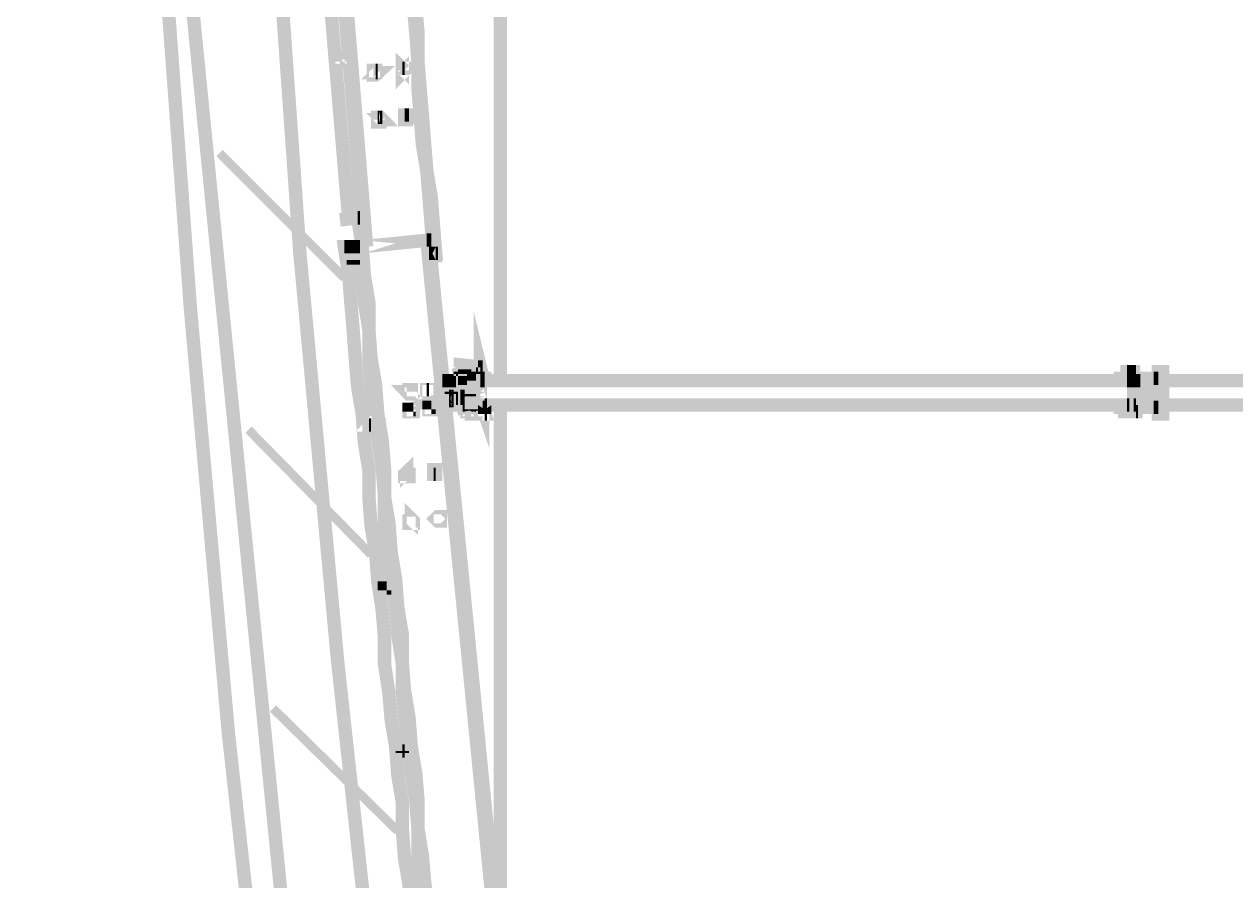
# Model space of a CAD drawing. Extents: x 0.1 to 11.6, y 0.3 to 16.2.
# Drawn here: x 7.911 to 8.816, y 10.436 to 11.076 of the extents above; entities that cross this region are included whole.
import ezdxf

# ---------------------------------------------------------------- set-up
doc = ezdxf.new("R2010")
doc.units = 0
doc.header["$MEASUREMENT"] = 0

msp = doc.modelspace()

# ---------------------------------------------------------------- linework, layer by layer
at = {"color": 0}
for points, const_width in [([(8.19, 14.6667), (8.14165, 14.3533), (8.09831, 14.0367), (8.06332, 13.7217), (8.035, 13.405), (8.01167, 13.0883), (7.99501, 12.77), (7.98503, 12.4517), (7.98167, 12.1334), (7.98503, 11.8167), (7.99501, 11.4983), (8.01167, 11.18), (8.035, 10.8633), (8.06332, 10.5467), (8.09831, 10.23), (8.14165, 9.91499), (8.19, 9.60167)], 0.01), ([(8.87668, 9.57167), (8.97499, 9.57167), (8.99501, 9.59169), (8.99501, 9.595), (8.99501, 9.59831), (8.99501, 9.60499), (8.99501, 9.61165), (8.99501, 9.62001), (8.99501, 9.62999), (8.99501, 9.64333), (8.99501, 9.68668), (8.26665, 9.68668), (8.22, 9.99001), (8.17833, 10.295), (8.14501, 10.6), (8.11664, 10.9067), (8.095, 11.2133), (8.07835, 11.52), (8.06999, 11.8267), (8.06668, 12.1334), (8.06999, 12.4417), (8.07835, 12.7483)], 0.01), ([(8.08333, 11.7584), (8.15332, 10.93)], 0.01), ([(8.095, 11.7584), (8.16499, 10.91)], 0.01), ([(8.16667, 10.91), (8.13167, 11.335), (8.09668, 11.7584)], 0.01), ([(7.75499, 11.7383), (7.97168, 11.7383), (8.19, 9.55165), (8.79497, 9.55165)], 0.01), ([(8.26665, 10.81), (8.26665, 10.85), (8.26665, 10.9083), (8.26665, 10.965), (8.26665, 11.0233), (8.26665, 11.0833), (8.26665, 11.1433), (8.26665, 11.1567)], 0.01), ([(8.20167, 11.09), (8.20335, 11.07), (8.20503, 11.0483), (8.20503, 11.0283), (8.20665, 11.0084), (8.20833, 10.9867), (8.21164, 10.9667), (8.21332, 10.9467), (8.215, 10.925), (8.21669, 10.905), (8.21832, 10.905), (8.21669, 10.925), (8.215, 10.9467), (8.21164, 10.9667), (8.21001, 10.9867), (8.20833, 11.0084), (8.20665, 11.0283), (8.20503, 11.0483), (8.20503, 11.07), (8.20335, 11.09)], 0.01), ([(8.20335, 11.09), (8.20503, 11.07), (8.20503, 11.0483), (8.20665, 11.0283), (8.20833, 11.0084), (8.21001, 10.9867), (8.21164, 10.9667), (8.215, 10.9467), (8.21669, 10.925), (8.21832, 10.905), (8.21832, 10.9033), (8.21669, 10.9033), (8.21669, 10.905)], 0.01), ([(8.14833, 11.0483), (8.14833, 11.05), (8.14833, 11.0517), (8.14665, 11.0517), (8.14665, 11.05), (8.14665, 11.0483), (8.14833, 11.0483), (8.14665, 11.0483)], 0.01), ([(8.14833, 11.05), (8.14833, 11.0517), (8.14665, 11.0517), (8.14665, 11.05)], 0.01), ([(8.19336, 11.0417), (8.19336, 11.0433), (8.19499, 11.0417), (8.19336, 11.0433)], 0.01), ([(8.19336, 11.0433), (8.19499, 11.0433)], 0.01), ([(8.19336, 11.0433), (8.19499, 11.0433)], 0.01), ([(8.17165, 11.0417), (8.17333, 11.0417), (8.17333, 11.04), (8.17165, 11.04), (8.17165, 11.0417), (8.17333, 11.0417), (8.17503, 11.04)], 0.01), ([(8.17333, 11.0417), (8.17503, 11.0417)], 0.01), ([(8.17333, 11.04), (8.17503, 11.04)], 0.01), ([(8.17503, 11.005), (8.17503, 11.0067), (8.17665, 11.0067), (8.17833, 11.005)], 0.01), ([(8.17665, 11.0067), (8.17833, 11.0067)], 0.01), ([(8.17665, 11.0067), (8.17833, 11.0067)], 0.01), ([(8.17665, 11.0067), (8.17833, 11.0067)], 0.01), ([(8.19499, 11.0067), (8.19499, 11.0084), (8.19667, 11.0084), (8.19835, 11.0084), (8.19835, 11.0067)], 0.01), ([(8.19667, 11.0084), (8.19499, 11.0084), (8.19667, 11.0084), (8.19835, 11.0084)], 0.01), ([(8.19667, 11.0084), (8.19835, 11.0084)], 0.01), ([(8.19667, 11.0084), (8.19835, 11.0084)], 0.01), ([(8.15001, 10.8867), (8.05664, 10.98)], 0.006667), ([(8.16, 10.9316), (8.14665, 10.93), (8.16, 10.9316), (8.16336, 10.91), (8.16499, 10.8883), (8.16835, 10.8683), (8.16835, 10.8483), (8.16997, 10.8267), (8.17333, 10.8066), (8.17503, 10.785), (8.17833, 10.765), (8.18001, 10.745), (8.18001, 10.7233), (8.18332, 10.7033), (8.185, 10.6816), (8.18832, 10.6617), (8.19, 10.64), (8.19336, 10.62), (8.19336, 10.5983), (8.19499, 10.5783), (8.19835, 10.5583), (8.19997, 10.5367), (8.20335, 10.5167), (8.20503, 10.4967), (8.20503, 10.475), (8.20833, 10.455), (8.21001, 10.435), (8.21332, 10.4134)], 0.01), ([(8.16, 10.9316), (8.16168, 10.9316)], 0.01), ([(8.19997, 10.4134), (8.19835, 10.4333), (8.19499, 10.4533), (8.19336, 10.475), (8.19336, 10.495), (8.19, 10.515), (8.18832, 10.5367), (8.185, 10.5566), (8.18332, 10.5767), (8.18001, 10.5983), (8.18001, 10.6183), (8.17833, 10.6383), (8.17503, 10.66), (8.17333, 10.6816), (8.16997, 10.7017), (8.16835, 10.7233), (8.16835, 10.7433), (8.16499, 10.7633), (8.16336, 10.785), (8.16, 10.805), (8.15831, 10.825), (8.15668, 10.8467), (8.155, 10.8666), (8.15332, 10.8883), (8.15001, 10.91), (8.16, 10.91), (8.16336, 10.8883), (8.16499, 10.8683), (8.16835, 10.8483), (8.16835, 10.8267), (8.16997, 10.8066), (8.17333, 10.785), (8.17503, 10.765), (8.17833, 10.745), (8.18001, 10.7233), (8.18001, 10.7017), (8.18332, 10.6816), (8.185, 10.6617), (8.18832, 10.64), (8.19, 10.62), (8.19336, 10.5983), (8.19336, 10.5783), (8.19499, 10.5583), (8.19835, 10.5367), (8.19997, 10.5167), (8.20335, 10.4967), (8.20503, 10.475), (8.20503, 10.4533), (8.20833, 10.4333), (8.21001, 10.4134)], 0.01), ([(8.15001, 10.91), (8.16, 10.91)], 0.01), ([(8.15001, 10.91), (8.15169, 10.91)], 0.01), ([(8.16, 10.91), (8.16168, 10.91)], 0.01), ([(8.33333, 9.68668), (8.21164, 10.915)], 0.01), ([(8.21164, 10.915), (8.21332, 10.915)], 0.01), ([(8.21332, 10.915), (8.215, 10.915)], 0.01), ([(8.21332, 10.915), (8.215, 10.915)], 0.01), ([(8.21832, 10.905), (8.22, 10.905)], 0.01), ([(8.25667, 10.81), (8.25499, 10.81), (8.25499, 10.8117), (8.25331, 10.8117), (8.25331, 10.8133), (8.25168, 10.82), (8.25168, 10.8133), (8.25168, 10.8117), (8.25331, 10.8117), (8.25331, 10.81)], 0.01), ([(8.25168, 10.7917), (8.25, 10.7917), (8.24832, 10.7933), (8.24669, 10.795), (8.24501, 10.7967), (8.24501, 10.7983), (8.24501, 10.8), (8.24501, 10.8017), (8.24501, 10.8033), (8.24501, 10.805), (8.24501, 10.8066), (8.24669, 10.8066), (8.24669, 10.8083), (8.24669, 10.81), (8.24832, 10.81), (8.25, 10.81), (8.25168, 10.81), (8.25168, 10.8117), (8.25168, 10.8133), (8.25, 10.82), (8.23665, 10.82), (8.23503, 10.82), (8.25, 10.82), (8.25, 10.8117), (8.25, 10.81), (8.23503, 10.8117), (8.23335, 10.81), (8.23167, 10.8083), (8.23167, 10.8066), (8.23167, 10.805), (8.23167, 10.8033), (8.22999, 10.8033), (8.22999, 10.8017)], 0.01), ([(8.25, 10.8117), (8.23665, 10.8133), (8.23503, 10.82)], 0.01), ([(8.23665, 10.82), (8.23665, 10.8217), (8.25168, 10.82), (8.23833, 10.8217), (8.23665, 10.8217)], 0.01), ([(8.24001, 10.815), (8.24001, 10.8167), (8.24001, 10.8184), (8.24001, 10.8167)], 0.01), ([(8.24669, 10.815), (8.24669, 10.8167), (8.24669, 10.815), (8.24832, 10.815)], 0.01), ([(8.25, 10.82), (8.25168, 10.82)], 0.01), ([(8.25168, 10.82), (8.25331, 10.82)], 0.01), ([(8.74001, 10.8117), (8.74001, 10.8167), (8.73833, 10.8167), (8.73665, 10.8167), (8.73503, 10.8167), (8.73503, 10.8117)], 0.01), ([(8.73503, 10.8167), (8.73665, 10.8167)], 0.01), ([(8.73503, 10.8167), (8.73665, 10.8167), (8.73833, 10.8167), (8.74001, 10.8167)], 0.01), ([(8.74001, 10.8167), (8.74164, 10.8167)], 0.01), ([(8.74001, 10.8167), (8.74164, 10.8167)], 0.01), ([(8.74001, 10.8167), (8.74164, 10.8167)], 0.01), ([(8.23335, 10.81), (8.22331, 10.81)], 0.01), ([(8.23503, 10.8117), (8.23665, 10.8117), (8.23665, 10.8133)], 0.01), ([(8.24669, 10.7967), (8.24669, 10.7983), (8.24501, 10.7983), (8.24501, 10.8), (8.24501, 10.8017), (8.24501, 10.8033), (8.24669, 10.8033), (8.24669, 10.805), (8.24669, 10.8066), (8.24669, 10.8083), (8.24832, 10.8083), (8.24832, 10.81), (8.25, 10.81), (8.73503, 10.81)], 0.01), ([(8.25168, 10.8133), (8.25331, 10.8133)], 0.01), ([(8.25168, 10.81), (8.25331, 10.81), (8.25499, 10.81)], 0.01), ([(8.25331, 10.8117), (8.25499, 10.8117)], 0.01), ([(8.25331, 10.8117), (8.25499, 10.8117)], 0.01), ([(8.75836, 10.81), (8.75499, 10.81), (8.73665, 10.81), (8.73665, 10.8117), (8.73503, 10.8117), (8.73335, 10.8117), (8.73167, 10.8117), (8.72999, 10.8117), (8.72999, 10.81), (8.73167, 10.81), (8.73335, 10.81), (8.73503, 10.81), (8.73665, 10.81)], 0.01), ([(8.74501, 10.81), (8.74001, 10.81), (8.73833, 10.81), (8.73665, 10.81), (8.73503, 10.81)], 0.01), ([(8.75499, 10.81), (8.75499, 10.8117), (8.73665, 10.8117)], 0.01), ([(8.74001, 10.81), (8.74164, 10.81)], 0.01), ([(8.75836, 10.8117), (8.75499, 10.8117)], 0.01), ([(9.00168, 10.81), (8.76167, 10.81)], 0.01), ([(8.19667, 10.8017), (8.19835, 10.8017), (8.19835, 10.8033), (8.19997, 10.8033), (8.19997, 10.8017)], 0.01), ([(8.22999, 10.7967), (8.22499, 10.7967), (8.22999, 10.7983), (8.23167, 10.7983), (8.23335, 10.7983), (8.23503, 10.7983), (8.23665, 10.7983), (8.23833, 10.7983), (8.24001, 10.7983), (8.24164, 10.8), (8.24164, 10.8017), (8.24001, 10.8017), (8.23833, 10.8017), (8.23665, 10.8017), (8.23503, 10.8017), (8.23335, 10.8017), (8.23167, 10.8017), (8.22999, 10.8017), (8.22331, 10.8017)], 0.01), ([(8.24001, 10.7983), (8.23833, 10.7983), (8.23833, 10.7967), (8.23665, 10.7967), (8.23503, 10.7967), (8.23335, 10.7967), (8.23335, 10.795), (8.23167, 10.795), (8.22999, 10.795), (8.22499, 10.7933), (8.22999, 10.7933)], 0.01), ([(8.21164, 10.8033), (8.21332, 10.8033)], 0.01), ([(8.24333, 10.8), (8.24333, 10.7983), (8.23335, 10.7967), (8.23167, 10.7967), (8.22999, 10.7967), (8.22999, 10.795), (8.22835, 10.795), (8.22667, 10.795), (8.22499, 10.795)], 0.01), ([(8.22999, 10.8017), (8.22999, 10.8)], 0.01), ([(8.22999, 10.795), (8.22999, 10.7933), (8.23167, 10.7933), (8.23335, 10.7933), (8.23503, 10.7933), (8.23665, 10.795), (8.23833, 10.795), (8.24001, 10.795), (8.24001, 10.7967), (8.24164, 10.7967), (8.24164, 10.7983), (8.24164, 10.7967), (8.24001, 10.7967), (8.23833, 10.7967), (8.23665, 10.7967), (8.23503, 10.795), (8.23335, 10.795), (8.23167, 10.795), (8.22999, 10.795), (8.22999, 10.7967), (8.23167, 10.7967), (8.23335, 10.7967), (8.23503, 10.7967)], 0.01), ([(8.22999, 10.7983), (8.22999, 10.7967), (8.23167, 10.7967), (8.23335, 10.7967), (8.23503, 10.7967), (8.23503, 10.7983), (8.23665, 10.7983), (8.23833, 10.7983), (8.24001, 10.7983), (8.24164, 10.7983)], 0.01), ([(8.22999, 10.7983), (8.23167, 10.7983)], 0.01), ([(8.23665, 10.7983), (8.23833, 10.7983)], 0.01), ([(8.23665, 10.7983), (8.23833, 10.7983)], 0.01), ([(8.23833, 10.7983), (8.24001, 10.7983)], 0.01), ([(8.24333, 10.7983), (8.24333, 10.8)], 0.01), ([(8.74001, 10.795), (8.74001, 10.8066)], 0.01), ([(8.21332, 10.7884), (8.21332, 10.79), (8.215, 10.79)], 0.01), ([(8.22499, 10.7917), (8.24333, 10.7917)], 0.01), ([(8.22999, 10.795), (8.23167, 10.795)], 0.01), ([(8.23335, 10.7967), (8.23503, 10.7967)], 0.01), ([(8.23665, 10.7967), (8.23833, 10.7967)], 0.01), ([(8.23665, 10.7967), (8.23833, 10.7967)], 0.01), ([(8.25331, 10.79), (8.23833, 10.7917)], 0.01), ([(8.23833, 10.7917), (8.24001, 10.7917)], 0.01), ([(8.24001, 10.785), (8.23833, 10.7917)], 0.01), ([(8.24501, 10.7917), (8.25168, 10.7917), (8.25331, 10.7917), (8.25331, 10.79), (8.25331, 10.7917), (8.73503, 10.7917), (8.73665, 10.7917), (8.73833, 10.7917), (8.74001, 10.7917), (8.74501, 10.7917)], 0.01), ([(8.25331, 10.79), (8.25499, 10.79)], 0.01), ([(8.25499, 10.7917), (8.25667, 10.7917)], 0.01), ([(8.26665, 10.385), (8.26665, 10.4316), (8.26665, 10.48), (8.26665, 10.53), (8.26665, 10.5817), (8.26665, 10.6334), (8.26665, 10.6867), (8.26665, 10.74), (8.26665, 10.7917)], 0.01), ([(8.73665, 10.7917), (8.73503, 10.7917), (8.73335, 10.7917), (8.73167, 10.7917), (8.72999, 10.7917), (8.72999, 10.79), (8.73167, 10.79), (8.73335, 10.79), (8.73503, 10.79), (8.73665, 10.79), (8.73665, 10.7917), (8.75499, 10.7917), (8.75836, 10.7917)], 0.01), ([(8.73335, 10.79), (8.73335, 10.7867), (8.73503, 10.7867), (8.73665, 10.7867), (8.73833, 10.7867), (8.74001, 10.7867), (8.74164, 10.7867)], 0.01), ([(8.73335, 10.7867), (8.73503, 10.7867), (8.73665, 10.7867), (8.73833, 10.7867), (8.74001, 10.7867), (8.74164, 10.7867), (8.74164, 10.79)], 0.01), ([(8.73503, 10.7917), (8.73665, 10.7917)], 0.01), ([(8.73665, 10.79), (8.75499, 10.79), (8.75499, 10.7917)], 0.01), ([(8.74001, 10.7917), (8.74164, 10.7917)], 0.01), ([(8.75836, 10.79), (8.75499, 10.79)], 0.01), ([(8.76167, 10.7917), (9.00168, 10.7917)], 0.01), ([(8.19835, 10.7867), (8.19835, 10.7884), (8.19997, 10.7884), (8.20167, 10.7884)], 0.01), ([(8.25331, 10.785), (8.24001, 10.785)], 0.01), ([(8.25499, 10.785), (8.25667, 10.785)], 0.01), ([(8.74164, 10.7867), (8.74333, 10.7867)], 0.01), ([(8.74164, 10.7867), (8.74333, 10.7867)], 0.01), ([(8.74164, 10.7867), (8.74333, 10.7867)], 0.01), ([(8.16997, 10.68), (8.07835, 10.7733)], 0.006667), ([(8.16997, 10.7767), (8.16835, 10.7767)], 0.01), ([(8.19835, 10.74), (8.19667, 10.74), (8.19667, 10.7416), (8.19499, 10.74), (8.19499, 10.7383), (8.19835, 10.7383)], 0.01), ([(8.21669, 10.7416), (8.21669, 10.7433), (8.21832, 10.7433), (8.21832, 10.7416)], 0.01), ([(8.21669, 10.74), (8.21832, 10.74)], 0.01), ([(8.18164, 10.655), (8.18001, 10.655), (8.18001, 10.6533)], 0.01), ([(8.19, 10.4733), (8.09668, 10.565)], 0.006667), ([(8.19336, 10.5333), (8.19336, 10.5317)], 0.01), ([(8.19336, 10.5333), (8.19499, 10.5333)], 0.01)]:
    msp.add_lwpolyline(points, dxfattribs=dict(at, const_width=const_width))
at = {"color": 0, "const_width": 0.01}
for points in [[(8.14833, 11.0483), (8.14833, 11.05), (8.14833, 11.0517), (8.14665, 11.0517), (8.14665, 11.05), (8.14665, 11.0483), (8.14833, 11.0483)], [(8.19336, 11.04), (8.19336, 11.0417), (8.19336, 11.0433), (8.19499, 11.0433), (8.19499, 11.0417), (8.19336, 11.04)], [(8.17333, 11.0384), (8.17165, 11.0384), (8.17165, 11.04), (8.17165, 11.0417), (8.17333, 11.0417), (8.17333, 11.04), (8.17503, 11.04), (8.17333, 11.0384)], [(8.17665, 11.0033), (8.17503, 11.0033), (8.17503, 11.005), (8.17503, 11.0067), (8.17665, 11.0067), (8.17833, 11.005), (8.17665, 11.005), (8.17665, 11.0033)], [(8.17665, 11.0067), (8.17503, 11.0067), (8.17665, 11.0067)], [(8.19667, 11.005), (8.19499, 11.005), (8.19499, 11.0067), (8.19499, 11.0084), (8.19667, 11.0084), (8.19835, 11.0084), (8.19835, 11.0067), (8.19667, 11.0067), (8.19667, 11.005)], [(8.16336, 10.91), (8.21332, 10.915), (8.16336, 10.91)], [(8.21332, 10.915), (8.21164, 10.915), (8.21332, 10.915)], [(8.33501, 9.68668), (8.21332, 10.915), (8.33501, 9.68668)], [(8.15668, 10.8967), (8.15668, 10.8983), (8.15668, 10.9), (8.15668, 10.8983), (8.15668, 10.8967)], [(8.15668, 10.8983), (8.15668, 10.8967), (8.15668, 10.8983)], [(8.21832, 10.905), (8.21332, 10.905), (8.21832, 10.905)], [(8.24001, 10.8184), (8.24001, 10.8167), (8.24001, 10.815), (8.23833, 10.815), (8.23833, 10.8167), (8.23833, 10.8184), (8.24001, 10.8184)], [(8.24669, 10.8167), (8.24832, 10.8167), (8.24832, 10.815), (8.24669, 10.815), (8.24501, 10.815), (8.24501, 10.8167), (8.24669, 10.8167)], [(8.75836, 10.8167), (8.75836, 10.815), (8.75836, 10.8133), (8.75836, 10.8117), (8.75836, 10.81), (8.75836, 10.8083), (8.75836, 10.8066), (8.75836, 10.805), (8.75836, 10.8033), (8.75836, 10.8017), (8.75836, 10.8), (8.75836, 10.7983), (8.75836, 10.7967), (8.75836, 10.795), (8.75836, 10.7933), (8.75836, 10.7917), (8.75836, 10.79), (8.75836, 10.7884), (8.75836, 10.7867), (8.75836, 10.785), (8.76167, 10.785), (8.76167, 10.7867), (8.76167, 10.7884), (8.76167, 10.79), (8.76167, 10.7917), (8.76167, 10.7933), (8.76167, 10.795), (8.76167, 10.7967), (8.76167, 10.7983), (8.76167, 10.8), (8.76167, 10.8017), (8.76167, 10.8033), (8.76167, 10.805), (8.76167, 10.8066), (8.76167, 10.8083), (8.76167, 10.81), (8.76167, 10.8117), (8.76167, 10.8133), (8.76167, 10.815), (8.76167, 10.8167), (8.75836, 10.8167)], [(8.25331, 10.79), (8.25331, 10.785), (8.25499, 10.785), (8.25331, 10.79)], [(8.75168, 10.8), (8.75168, 10.8017), (8.75168, 10.8033), (8.75168, 10.805), (8.75168, 10.8066), (8.75, 10.8066), (8.75, 10.8083), (8.74832, 10.81), (8.74669, 10.81), (8.74501, 10.81), (8.74333, 10.81), (8.74164, 10.81), (8.74001, 10.8083), (8.74001, 10.8066), (8.74001, 10.805), (8.74001, 10.8033), (8.74001, 10.8017), (8.74001, 10.8), (8.74001, 10.7983), (8.74001, 10.7967), (8.74001, 10.795), (8.74001, 10.7933), (8.74164, 10.7933), (8.74333, 10.7917), (8.74501, 10.7917), (8.74669, 10.7917), (8.74832, 10.7933), (8.75, 10.7933), (8.75, 10.795), (8.75, 10.7967), (8.75168, 10.7967), (8.75168, 10.7983), (8.75168, 10.8)], [(8.75168, 10.8), (8.75168, 10.8017), (8.75168, 10.8033), (8.75, 10.805), (8.75, 10.8066), (8.75, 10.8083), (8.74832, 10.8083), (8.74832, 10.81), (8.74669, 10.81), (8.74501, 10.81), (8.74333, 10.81), (8.74164, 10.81), (8.74164, 10.8083), (8.74001, 10.8083), (8.74001, 10.8066), (8.74001, 10.805), (8.74001, 10.8033), (8.74001, 10.8017), (8.74001, 10.8), (8.74001, 10.7983), (8.74001, 10.7967), (8.74001, 10.795), (8.74164, 10.795), (8.74164, 10.7933), (8.74333, 10.7933), (8.74501, 10.7933), (8.74669, 10.7933), (8.74832, 10.7933), (8.74832, 10.795), (8.75, 10.795), (8.75, 10.7967), (8.75, 10.7983), (8.75168, 10.7983), (8.75168, 10.8)], [(8.19835, 10.8), (8.19667, 10.8017), (8.19835, 10.8017), (8.19835, 10.8033), (8.19997, 10.8033), (8.19997, 10.8017), (8.19997, 10.8), (8.19835, 10.8)], [(8.21332, 10.8017), (8.21164, 10.8017), (8.21164, 10.8033), (8.21332, 10.8033), (8.21332, 10.8017)], [(8.22999, 10.7983), (8.23167, 10.7983), (8.23335, 10.7983), (8.23503, 10.7983), (8.23665, 10.7983), (8.23833, 10.7983), (8.23833, 10.8), (8.23665, 10.8), (8.23665, 10.8017), (8.23503, 10.8017), (8.23335, 10.8017), (8.23167, 10.8017), (8.22999, 10.8017), (8.22835, 10.8), (8.22999, 10.8), (8.23167, 10.8), (8.23335, 10.8), (8.23503, 10.8), (8.23665, 10.8), (8.23503, 10.7983), (8.23335, 10.7983), (8.23167, 10.7983), (8.22999, 10.7983)], [(8.22999, 10.7983), (8.22835, 10.7983), (8.22999, 10.7983)], [(8.22999, 10.7983), (8.22835, 10.7983), (8.22999, 10.7983)], [(8.24164, 10.7983), (8.24164, 10.8), (8.24333, 10.8), (8.24164, 10.7983)], [(8.23665, 10.8), (8.23833, 10.8), (8.23833, 10.7983), (8.23665, 10.7983), (8.23665, 10.8)], [(8.21332, 10.7884), (8.21332, 10.79), (8.215, 10.79), (8.215, 10.7884), (8.21332, 10.7884)], [(8.22999, 10.795), (8.22835, 10.795), (8.22999, 10.795)], [(8.25499, 10.7917), (8.25499, 10.79), (8.25499, 10.785), (8.25499, 10.7917)], [(8.16835, 10.775), (8.16997, 10.7767), (8.16835, 10.7767), (8.16835, 10.775)], [(8.19997, 10.7867), (8.19835, 10.7867), (8.19835, 10.7884), (8.19997, 10.7884), (8.20167, 10.7884), (8.20167, 10.7867), (8.19997, 10.7867)], [(8.24333, 10.7884), (8.24333, 10.7867), (8.24164, 10.7867), (8.24164, 10.7884), (8.24333, 10.7884)], [(8.24333, 10.7867), (8.24333, 10.7884), (8.24333, 10.7867)], [(8.25, 10.7884), (8.25, 10.7867), (8.25, 10.785), (8.25, 10.7867), (8.24832, 10.7867), (8.24832, 10.7884), (8.25, 10.7884)], [(8.25, 10.7867), (8.25, 10.7884), (8.25, 10.7867)], [(8.19667, 10.7383), (8.19499, 10.7383), (8.19499, 10.74), (8.19667, 10.7416), (8.19667, 10.74), (8.19835, 10.74), (8.19835, 10.7383), (8.19667, 10.7383)], [(8.21832, 10.74), (8.21669, 10.74), (8.21669, 10.7416), (8.21669, 10.7433), (8.21832, 10.7433), (8.21832, 10.7416), (8.21832, 10.74)], [(8.19997, 10.7033), (8.19835, 10.7033), (8.19835, 10.705), (8.19997, 10.705), (8.19997, 10.7067), (8.20167, 10.705), (8.20167, 10.7033), (8.19997, 10.7033)], [(8.22, 10.705), (8.21832, 10.7067), (8.22, 10.7083), (8.22168, 10.7083), (8.22168, 10.7067), (8.22168, 10.705), (8.22, 10.705)], [(8.18001, 10.6533), (8.18164, 10.6533), (8.18164, 10.655), (8.18001, 10.655), (8.18001, 10.6533)], [(8.19336, 10.5317), (8.19336, 10.5333), (8.19336, 10.5317)]]:
    msp.add_lwpolyline(points, close=True, dxfattribs=at)

doc.saveas('drawing.dxf')
